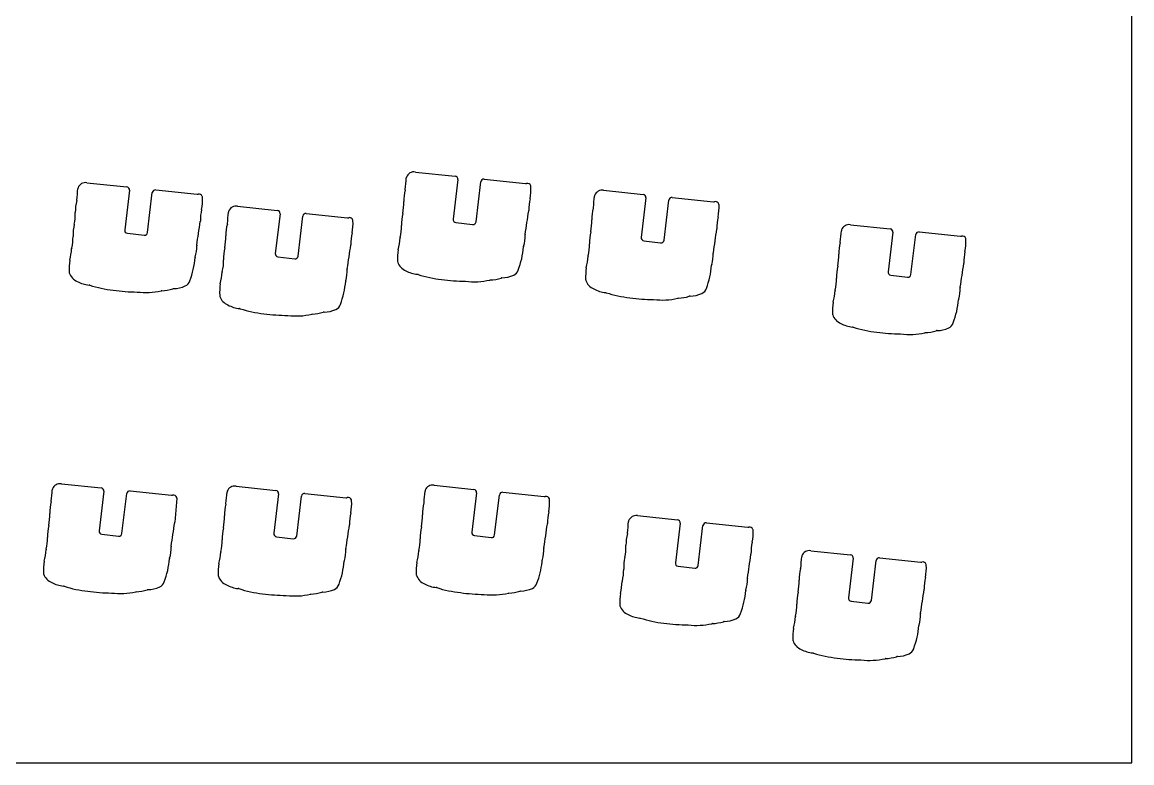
# Model space of a CAD drawing. Extents: x 0 to 821, y 0 to 548.
# Drawn here: x 675.9 to 820.6, y 0 to 96.6 of the extents above; entities that cross this region are included whole.
import ezdxf

# ---------------------------------------------------------------- set-up
doc = ezdxf.new("R2010")
doc.units = 0
doc.header["$MEASUREMENT"] = 0
doc.layers.add('WHITE', color=7, linetype='CONTINUOUS')

msp = doc.modelspace()

# ---------------------------------------------------------------- linework, layer by layer
at = {"layer": 'WHITE', "linetype": 'Continuous'}
for p, q in [((820.574183, 0), (820.574183, 548.229817)), ((727.174833, 77.039981), (732.354345, 76.499991)), ((684.353925, 75.639981), (689.533437, 75.099991)), ((732.714833, 76.049981), (732.095063, 70.900024)), ((735.074833, 70.539981), (735.694458, 75.749976)), ((736.134833, 76.099981), (741.525053, 75.539954)), ((689.893925, 74.649981), (689.274154, 69.500024)), ((692.253925, 69.139981), (692.87355, 74.349976)), ((693.313925, 74.699981), (698.704099, 74.139965)), ((751.695287, 74.649981), (756.875287, 74.109981)), ((703.974379, 72.569981), (709.163891, 72.029991)), ((757.235287, 73.669981), (756.615287, 68.519981)), ((759.595287, 68.159981), (760.214913, 73.369976)), ((760.655287, 73.719981), (766.055637, 73.159993)), ((709.524379, 71.579981), (708.904876, 66.429952)), ((711.884379, 66.069981), (712.504004, 71.289976)), ((712.944379, 71.639981), (718.334599, 71.069954)), ((732.444833, 70.449981), (734.624833, 70.189981)), ((783.885741, 70.159981), (789.075243, 69.620007)), ((689.623925, 69.049981), (691.803925, 68.789981)), ((756.965287, 68.069981), (759.145287, 67.809981)), ((789.425741, 69.179981), (788.805741, 64.029981)), ((791.785741, 63.669981), (792.415367, 68.879976)), ((792.855741, 69.229981), (798.246091, 68.669993)), ((709.254379, 65.989981), (711.434792, 65.729958)), ((789.155741, 63.579981), (791.346239, 63.319955)), ((681.013925, 36.379981), (686.204298, 35.839982)), ((729.604833, 36.199981), (734.795207, 35.659982)), ((686.553925, 35.399981), (685.933426, 30.240005)), ((688.913925, 29.889981), (689.54355, 35.099976)), ((689.983925, 35.449981), (695.373927, 34.88998)), ((703.794379, 36.059981), (708.983881, 35.520007)), ((709.334379, 35.079981), (708.714379, 29.929981)), ((711.694379, 29.569981), (712.324004, 34.779976)), ((712.764379, 35.129981), (718.154729, 34.569993)), ((735.144833, 35.219981), (734.534995, 30.060045)), ((737.504833, 29.709981), (738.134458, 34.919976)), ((738.574833, 35.269981), (743.96442, 34.710034)), ((696.07422, 34.489959), (695.804114, 31.370019)), ((756.115428, 32.22995), (761.325287, 31.679981)), ((761.685387, 31.23997), (761.065287, 26.089981)), ((764.045287, 25.729981), (764.665287, 30.939981)), ((765.104913, 31.289979), (770.495287, 30.729981)), ((686.283925, 29.799981), (688.473553, 29.539978)), ((709.064379, 29.479981), (711.254876, 29.219955)), ((734.874833, 29.619981), (737.064462, 29.359978)), ((778.715741, 27.659981), (783.906115, 27.119982)), ((784.255741, 26.679981), (783.635242, 21.520005)), ((786.615741, 21.169981), (787.245367, 26.379976)), ((787.685741, 26.729981), (793.075329, 26.170034)), ((761.415287, 25.639981), (763.595287, 25.379981)), ((783.985741, 21.079981), (786.17537, 20.819978)), ((0, 0), (820.574183, 0))]:
    msp.add_line(p, q, dxfattribs=at)
for centre, radius, start, end in [((726.986833, 76.011281), 1.0457, 79.643208, 159.938), ((684.165925, 74.611281), 1.0457, 79.643208, 159.938), ((694.892833, 78.221981), 31.1534, 353.638, 356.389308), ((726.386566, 76.242875), 0.402578, 161.593059, 177.555808), ((732.314774, 76.098899), 0.403039, 353.028574, 84.365448), ((736.093833, 75.699481), 0.402554, 84.154877, 172.794), ((741.566833, 75.940081), 0.402302, 264.039, 284.164464), ((741.767608, 75.099231), 0.462232, 19.039578, 102.789666), ((741.823833, 75.123981), 0.401041, 2.283366, 18.3175), ((652.071925, 76.821981), 31.1534, 353.638, 356.389308), ((683.565657, 74.842875), 0.402578, 161.593059, 177.555808), ((689.493865, 74.698899), 0.403039, 353.028574, 84.365448), ((693.272925, 74.299481), 0.402554, 84.154877, 172.794), ((698.745925, 74.539381), 0.4016, 264.022, 284.1889), ((698.9467, 73.699231), 0.462232, 19.039578, 102.789666), ((699.002925, 73.723981), 0.401041, 2.283366, 18.3175), ((731.102962, 73.280755), 5.448618, 164.793049, 181.059961), ((725.451684, 74.80137), 0.403924, 346.920511, 355.528347), ((736.153472, 74.767001), 6.082589, 348.554904, 3.515359), ((719.414486, 75.852717), 31.1534, 353.618131, 356.369442), ((750.900287, 73.831381), 0.397904, 156.513963, 172.982), ((751.507287, 73.631081), 1.0361, 79.54578, 159.734), ((756.835287, 73.709981), 0.401995, 354.289407, 84.2894), ((688.282054, 71.880755), 5.448618, 164.793049, 181.059961), ((682.630776, 73.40137), 0.403924, 346.920511, 355.528347), ((693.332564, 73.367001), 6.082589, 348.554904, 3.515359), ((703.793379, 71.539281), 1.04656, 80.039912, 159.253), ((718.064833, 73.074881), 7.59118, 348.95, 0.793148), ((748.705833, 72.096981), 6.75116, 167.484, 180.653163), ((749.974105, 72.425235), 0.402285, 346.311366, 354.957797), ((760.614287, 73.319481), 0.402554, 84.154877, 172.794), ((766.089739, 73.559628), 0.401087, 265.122575, 283.730394), ((766.287505, 72.708035), 0.473216, 18.725972, 102.517873), ((760.675724, 72.416591), 6.088803, 348.185633, 3.233671), ((766.355069, 72.735172), 0.400537, 3.560969, 18.15237), ((675.243925, 71.674881), 7.59118, 348.95, 0.793148), ((705.884925, 70.696981), 6.75116, 167.484, 180.653163), ((671.70248, 73.758169), 31.1537, 353.64548, 356.377844), ((703.195651, 71.782388), 0.401777, 161.478584, 178.915962), ((709.12432, 71.628899), 0.403039, 353.028574, 84.365448), ((712.903379, 71.239481), 0.402554, 84.154877, 172.794), ((718.376379, 71.470081), 0.402302, 264.039, 284.164464), ((718.577154, 70.629231), 0.462232, 19.039578, 102.789666), ((732.105833, 70.155181), 6.75135, 167.469835, 180.893), ((732.488833, 70.845181), 0.397571, 172.071, 263.647079), ((-1302.400113, 378.290687), 2067.169147, 351.392267, 351.478235), ((741.60703, 72.047188), 0.349052, 346.71984, 355.53584), ((755.62478, 70.901997), 5.450227, 164.810362, 181.071991), ((773.22504, 69.706369), 6.75008, 167.477331, 180.563521), ((689.284925, 68.755181), 6.75135, 167.469835, 180.893), ((689.667925, 69.445181), 0.397571, 172.071, 263.647079), ((-1345.221021, 376.890687), 2067.169147, 351.392267, 351.478235), ((698.786121, 70.647188), 0.349052, 346.71984, 355.53584), ((707.913947, 68.821572), 5.450411, 164.806259, 181.172858), ((702.264531, 70.350556), 0.402285, 345.530061, 354.224872), ((712.963531, 70.29963), 6.082603, 348.528901, 3.491024), ((718.633496, 70.651279), 0.401787, 2.67242, 18.688477), ((719.645353, 69.903049), 5.71184, 345.884611, 1.473837), ((734.674833, 70.589981), 0.403113, 262.875, 352.874984), ((742.584056, 70.684499), 7.59233, 348.955344, 0.871889), ((-1277.93769, 375.529078), 2067.179729, 351.403009, 351.488988), ((766.126492, 69.601723), 0.350886, 357.681397, 6.259547), ((783.099368, 69.377275), 0.393631, 161.8385, 178.149871), ((783.699741, 69.136781), 1.03988, 79.697125, 159.558), ((789.035679, 69.228887), 0.393116, 352.853469, 84.223818), ((676.824444, 68.503049), 5.71184, 345.884611, 1.473837), ((691.853925, 69.189981), 0.403113, 262.875, 352.874984), ((694.874222, 68.604079), 7.591195, 348.956905, 0.799546), ((725.513718, 67.624507), 6.75008, 167.461144, 180.547666), ((715.542272, 69.208753), 9.662447, 346.175846, 355.495862), ((725.573833, 68.414281), 0.400646, 166.169743, 174.891), ((736.505166, 68.737601), 4.980199, 343.70189, 1.063378), ((741.884667, 68.863137), 0.401528, 174.734848, 184.730248), ((756.626287, 67.765181), 6.75135, 167.469, 180.893), ((757.015287, 68.469981), 0.403113, 172.875, 262.874984), ((759.195287, 68.209981), 0.403113, 262.875, 352.874984), ((751.633356, 71.554719), 31.1479, 353.262042, 356.014811), ((792.814741, 68.829481), 0.402554, 84.154877, 172.794), ((798.280741, 69.069581), 0.401087, 265.044, 283.739406), ((798.480802, 68.222798), 0.469087, 18.285208, 102.911196), ((792.876235, 67.926064), 6.078852, 348.171093, 3.243485), ((798.547522, 68.245631), 0.398573, 3.505356, 18.177819), ((672.971925, 67.767081), 9.40941, 346.309, 355.629016), ((682.752925, 67.014281), 0.400646, 166.169743, 174.891), ((693.684257, 67.337601), 4.980199, 343.70189, 1.063378), ((699.063759, 67.463137), 0.401528, 174.734848, 184.730248), ((708.915379, 65.685181), 6.75135, 167.469, 180.893), ((-1325.590567, 373.830687), 2067.169147, 351.392267, 351.478235), ((718.417916, 67.582931), 0.34679, 347.353533, 356.206533), ((733.804566, 65.674147), 8.963946, 172.140083, 181.688696), ((729.267833, 68.424381), 12.0621, 339.752612, 354.508), ((741.676946, 67.244468), 0.40319, 166.296604, 176.375608), ((744.165711, 67.521671), 5.71172, 345.89752, 1.38735), ((787.828422, 66.446753), 5.454064, 165.199869, 181.436842), ((782.174004, 67.939549), 0.394089, 345.365648, 354.266148), ((805.415494, 65.216369), 6.75008, 167.477331, 180.563521), ((690.982925, 64.250681), 8.96209, 171.728534, 181.539), ((686.438433, 66.987435), 12.067165, 339.948528, 354.68658), ((698.85616, 65.844969), 0.40319, 166.369851, 176.445046), ((696.454803, 65.441671), 5.71172, 345.89752, 1.38735), ((709.294379, 66.380581), 0.392619, 172.776, 264.152919), ((711.489971, 66.124238), 0.398122, 262.033222, 352.167186), ((725.245807, 65.41688), 0.401353, 180.983887, 198.422578), ((726.625947, 65.888547), 1.859855, 198.771894, 247.517831), ((740.311584, 66.778599), 9.41098, 346.302368, 355.62067), ((750.096027, 66.037279), 0.401582, 166.65497, 176.759082), ((761.025784, 66.358163), 4.980024, 343.695088, 1.056947), ((766.400329, 66.425202), 0.396146, 166.158139, 176.407466), ((774.78617, 66.207076), 7.5906, 348.932522, 0.776862), ((798.316946, 65.111723), 0.350886, 357.681397, 6.259547), ((682.424925, 64.015181), 0.400844, 180.742971, 198.191), ((683.805038, 64.488547), 1.859855, 198.771894, 247.517831), ((692.610094, 64.755145), 9.40608, 345.939134, 355.27285), ((702.385119, 63.957279), 0.401582, 166.65497, 176.759082), ((713.303774, 64.269912), 4.991346, 343.711656, 1.149163), ((718.694246, 64.403493), 0.401528, 174.785838, 184.782596), ((727.840833, 67.714281), 4.03379, 241.478488, 264.367), ((727.388833, 63.304081), 0.39989, 70.0457, 81.94035), ((732.330833, 78.564481), 15.6411, 252.107107, 263.628), ((739.582833, 64.557981), 1.04809, 292.551033, 342.91), ((758.323387, 63.261371), 8.961629, 171.731916, 181.543393), ((753.783742, 66.013024), 12.064764, 339.91593, 354.61092), ((766.198907, 64.868529), 0.403889, 166.906488, 178.384015), ((788.812741, 63.243581), 6.74744, 167.1, 180.54), ((789.205741, 63.979981), 0.403113, 172.875, 262.874984), ((791.390247, 63.715636), 0.398121, 263.653614, 353.415006), ((-1245.707821, 371.299675), 2067.179333, 351.395702, 351.481683), ((685.019925, 66.314281), 4.03379, 241.478488, 264.367), ((684.567925, 61.904081), 0.39989, 70.0457, 81.94035), ((689.510484, 77.1643), 15.641035, 252.104952, 263.624589), ((696.769925, 63.166281), 1.05284, 291.975705, 342.52), ((710.616379, 61.238481), 8.96698, 172.106646, 181.908), ((706.077379, 63.954381), 12.0621, 339.752612, 354.508), ((718.486492, 62.774468), 0.40319, 166.296604, 176.375608), ((734.123833, 89.619281), 26.8324, 262.442755, 269.126), ((734.816833, 72.049581), 9.32498, 263.211272, 282.622), ((736.945833, 62.560181), 0.400372, 93.0639, 103.186485), ((736.589833, 69.090881), 6.14002, 273.123878, 286.706), ((738.482252, 62.83351), 0.397478, 93.99999, 108.694952), ((738.307833, 67.285981), 4.05866, 272.071315, 294.405), ((749.764241, 63.036816), 0.399585, 182.412287, 198.509659), ((751.141335, 63.50404), 1.853778, 198.691278, 247.608993), ((776.361876, 62.99483), 5.70673, 346.266321, 1.859323), ((691.302925, 88.219281), 26.8324, 262.442, 269.126), ((691.995925, 70.649581), 9.32498, 263.211272, 282.622), ((694.124925, 61.160181), 0.400372, 93.0639, 103.186485), ((693.768925, 67.690881), 6.14002, 273.123878, 286.706), ((695.661343, 61.43351), 0.397478, 93.99999, 108.694952), ((695.486925, 65.885981), 4.05866, 272.071315, 294.405), ((702.05537, 60.945844), 0.401043, 180.845349, 198.281489), ((703.435492, 61.418547), 1.859855, 198.771894, 247.517831), ((752.385287, 65.326881), 4.03878, 241.129124, 264.032), ((751.909287, 60.914081), 0.39989, 70.0457, 81.938355), ((756.805287, 76.196381), 15.6479, 252.29203, 263.8), ((761.110287, 66.710881), 6.14002, 273.123878, 286.706), ((763.003287, 60.451581), 0.399423, 93.9756, 108.685254), ((762.851287, 64.911381), 4.06326, 271.753132, 294.021), ((764.103087, 62.178198), 1.057658, 292.352867, 343.058431), ((772.503741, 62.297081), 9.40941, 346.309, 355.629163), ((782.268416, 61.487578), 0.393672, 157.220801, 166.42515), ((793.215852, 61.868136), 4.990235, 343.728911, 1.054866), ((798.605482, 61.992129), 0.401528, 174.590408, 184.588712), ((704.650379, 63.244281), 4.03379, 241.478488, 264.367), ((716.392379, 60.087981), 1.04809, 292.547937, 342.91), ((758.644287, 87.239281), 26.8324, 262.442623, 269.126), ((759.337287, 69.669581), 9.32498, 263.211272, 282.622), ((761.466287, 60.180181), 0.400372, 93.0639, 103.186485), ((790.51488, 58.780032), 8.962405, 171.724559, 181.598056), ((785.972243, 61.523654), 12.066829, 339.9162, 354.609283), ((798.378888, 60.331759), 0.397477, 159.653422, 171.572546), ((704.198379, 58.834081), 0.39989, 70.0457, 81.94035), ((709.094264, 74.114098), 15.645615, 252.289889, 263.797666), ((710.933379, 85.149381), 26.8225, 262.438763, 269.127), ((711.626379, 67.589581), 9.32498, 263.215055, 282.622), ((713.755379, 58.100181), 0.400372, 93.0639, 103.186485), ((713.399379, 64.630881), 6.14002, 273.123878, 286.706), ((715.291797, 58.37351), 0.397478, 93.99999, 108.694952), ((715.142379, 62.821881), 4.05369, 271.720282, 294.048), ((781.956741, 58.546081), 0.401041, 182.284661, 198.317), ((783.336891, 59.01844), 1.85977, 198.76928, 247.515543), ((784.576446, 60.839944), 4.041841, 241.141429, 264.028408), ((784.157741, 56.425381), 0.394638, 77.0717, 90.259868), ((789.051741, 71.694481), 15.6411, 252.106429, 263.628), ((795.050741, 60.423581), 4.06545, 271.765887, 294.015), ((796.290741, 57.684881), 1.05939, 293.03707, 343.273), ((790.844741, 82.749281), 26.8324, 262.442755, 269.126), ((791.537741, 65.180081), 9.32548, 263.211635, 282.622), ((793.671741, 55.690981), 0.400646, 95.1087, 103.893066), ((793.300741, 62.219181), 6.13831, 273.131518, 286.708), ((795.191204, 55.96106), 0.39927, 92.179283, 108.355386), ((680.832925, 35.349281), 1.04656, 80.039912, 159.253), ((729.418833, 35.176781), 1.03988, 79.697125, 159.558), ((648.742025, 37.568169), 31.1537, 353.64548, 356.377844), ((680.235197, 35.592388), 0.401777, 161.478584, 178.915962), ((686.159967, 35.445849), 0.396619, 353.359016, 83.582484), ((689.942925, 35.049481), 0.402554, 84.154877, 172.794), ((695.438925, 35.279981), 0.39538, 260.538, 279.453824), ((695.615059, 34.438989), 0.46447, 18.96774, 103.850543), ((671.541993, 37.454719), 31.1479, 353.262042, 356.014811), ((703.008005, 35.277275), 0.393631, 161.8385, 178.149871), ((703.608379, 35.036781), 1.03988, 79.697125, 159.558), ((708.944317, 35.128887), 0.393116, 352.853469, 84.223818), ((712.723379, 34.729481), 0.402554, 84.154877, 172.794), ((697.332934, 37.388169), 31.1537, 353.64548, 356.377844), ((728.826833, 35.414581), 0.402469, 161.845655, 179.23), ((734.750876, 35.265849), 0.396619, 353.359016, 83.582484), ((738.533833, 34.869481), 0.402554, 84.154877, 172.794), ((744.199869, 34.262873), 0.469009, 18.276827, 102.9103), ((684.957178, 32.664137), 5.454868, 165.173726, 181.513972), ((679.322811, 34.216048), 0.393395, 336.62646, 345.879773), ((695.673925, 34.461881), 0.401368, 4.012319, 18.6086), ((707.737059, 32.346753), 5.454064, 165.199869, 181.436842), ((702.082642, 33.839549), 0.394089, 345.365648, 354.266148), ((718.189379, 34.969581), 0.401087, 265.044, 283.739406), ((718.389414, 34.122873), 0.469009, 18.276827, 102.9103), ((712.784872, 33.826064), 6.078852, 348.171093, 3.243485), ((718.454175, 34.144939), 0.400596, 3.586918, 18.184826), ((733.544326, 32.451997), 5.450227, 164.810362, 181.071991), ((727.894985, 33.980556), 0.402285, 345.530061, 354.224872), ((744.000337, 35.099635), 0.391253, 264.732825, 284.01359), ((738.593833, 33.931181), 6.0831, 348.51487, 3.56996), ((744.264833, 34.281881), 0.401368, 4.012319, 18.6086), ((671.913773, 32.414102), 7.59118, 348.955986, 0.799425), ((694.693379, 32.095681), 7.59214, 348.946, 0.862708), ((725.324132, 31.116369), 6.75008, 167.477331, 180.563521), ((720.503833, 32.235681), 7.59214, 348.946, 0.863002), ((751.144833, 31.257481), 6.75008, 167.487, 180.572628), ((755.953668, 31.199378), 1.04319, 81.079573, 159.773596), ((685.944925, 29.496181), 6.74147, 167.459693, 180.903), ((-1348.579638, 337.519675), 2067.179333, 351.395702, 351.481683), ((695.459445, 31.398162), 0.345816, 346.516112, 355.332112), ((708.720034, 29.132575), 6.745953, 167.087806, 180.447232), ((-1325.799184, 337.199675), 2067.179333, 351.395702, 351.481683), ((718.225584, 31.011723), 0.350886, 357.681397, 6.259547), ((734.54601, 29.315976), 6.751539, 167.476248, 180.899724), ((-1299.98873, 337.339675), 2067.179333, 351.395702, 351.481683), ((744.050353, 31.218162), 0.345816, 346.516112, 355.332112), ((723.861589, 33.396715), 31.154137, 353.66656, 356.417216), ((755.357287, 31.433681), 0.402776, 161.718, 177.695939), ((761.290287, 31.283981), 0.397544, 353.644, 84.949104), ((765.064656, 30.889443), 0.402554, 84.260607, 172.787966), ((770.537287, 31.129381), 0.401602, 263.996968, 284.15), ((770.731287, 30.282181), 0.467706, 18.4184, 101.822555), ((770.795436, 30.299834), 0.401368, 4.304193, 18.920719), ((673.494255, 29.251296), 5.71172, 345.901399, 1.390887), ((686.333925, 30.199381), 0.402554, 174.208, 262.86439), ((688.523293, 29.929434), 0.392619, 262.721821, 354.23278), ((696.270553, 28.894994), 5.70673, 346.264624, 1.856969), ((709.114379, 29.879981), 0.403113, 172.875, 262.874984), ((711.298884, 29.615636), 0.398121, 263.653614, 353.415006), ((722.085257, 29.071671), 5.71172, 345.89752, 1.38735), ((734.929833, 30.013781), 0.397539, 173.317, 262.049227), ((737.114201, 29.749434), 0.392619, 262.721821, 354.23278), ((760.072891, 28.471802), 5.44859, 164.804204, 181.175603), ((754.424518, 30.001059), 0.403166, 345.479923, 354.149841), ((765.12475, 29.961059), 6.08212, 348.514101, 3.477294), ((669.639743, 28.567155), 9.41591, 345.941555, 355.265497), ((679.414415, 27.767656), 0.391528, 166.362397, 176.731626), ((690.343499, 28.080525), 4.991155, 343.703652, 1.142175), ((695.733792, 28.213493), 0.401528, 174.785838, 184.782596), ((702.183391, 27.399717), 0.395051, 159.200303, 169.750836), ((713.124489, 27.768136), 4.990235, 343.728911, 1.054866), ((718.514119, 27.892129), 0.401528, 174.590408, 184.588712), ((718.24025, 28.383953), 9.40608, 345.94662, 355.280109), ((728.005324, 27.587656), 0.391528, 166.362397, 176.731626), ((738.935308, 27.909384), 4.989848, 343.713106, 1.040623), ((744.324573, 28.032129), 0.401528, 174.590408, 184.588712), ((747.033064, 28.244638), 7.59326, 348.955575, 0.870619), ((777.676729, 27.288975), 6.751625, 167.503025, 180.669879), ((778.529741, 26.636781), 1.03988, 79.697125, 159.558), ((687.643275, 24.993093), 8.962505, 171.74499, 181.554353), ((683.107569, 27.765616), 12.071797, 339.763178, 354.506651), ((695.516666, 26.588494), 0.393329, 166.550236, 176.868443), ((692.413379, 28.201781), 9.40981, 346.28, 355.539751), ((705.882952, 27.423349), 12.064779, 339.914182, 354.609671), ((718.287597, 26.23195), 0.397477, 159.682827, 171.604943), ((736.242651, 24.808828), 8.971234, 171.725605, 181.526032), ((731.699015, 27.585695), 12.067208, 339.80539, 353.358216), ((731.724833, 27.806881), 12.0692, 352.301, 353.449), ((744.109184, 26.422915), 0.394017, 167.231938, 178.979193), ((761.074903, 25.324252), 6.75027, 167.458967, 180.800191), ((761.465287, 26.039981), 0.403113, 172.874984, 262.875), ((-1268.027712, 325.287554), 2060.624982, 351.595075, 351.681073), ((770.531287, 27.244881), 0.395815, 346.13, 354.950047), ((746.445741, 28.865181), 31.1537, 353.614, 356.346438), ((777.929414, 26.878228), 0.393379, 161.972475, 179.74707), ((783.861784, 26.725849), 0.396619, 353.359016, 83.582484), ((787.644741, 26.329481), 0.402554, 84.154877, 172.794), ((793.111246, 26.559635), 0.391253, 264.732825, 284.01359), ((793.310777, 25.722873), 0.469009, 18.276827, 102.9103), ((679.084925, 24.755181), 0.400844, 180.742971, 198.191), ((680.467096, 25.236684), 1.864435, 198.988321, 247.83538), ((710.423379, 24.679081), 8.96224, 171.71831, 181.592), ((748.615467, 25.090699), 5.711522, 345.907145, 1.397358), ((763.645287, 25.779981), 0.403113, 262.874984, 352.875), ((782.658886, 23.944627), 5.454638, 165.178407, 181.414698), ((777.024628, 25.496048), 0.393395, 336.62646, 345.879773), ((787.704969, 25.392302), 6.082803, 348.504083, 3.559555), ((793.375741, 25.741881), 0.401368, 4.012319, 18.6086), ((681.689925, 27.054281), 4.03379, 241.47693, 264.367), ((693.422172, 23.907585), 1.060686, 292.835571, 342.575646), ((701.865379, 24.446081), 0.401041, 182.284661, 198.317), ((703.242474, 24.921901), 1.857997, 198.900643, 247.933026), ((704.496946, 26.735768), 4.039039, 241.0918, 263.845524), ((716.199379, 23.584881), 1.05939, 293.03707, 343.273), ((727.664662, 24.618671), 0.393099, 187.124931, 203.797681), ((729.060938, 25.053869), 1.853642, 198.684176, 247.605318), ((730.304833, 26.876881), 4.03878, 241.129124, 264.032), ((742.009656, 23.724805), 1.059538, 293.071686, 343.27967), ((744.764911, 24.365085), 9.409333, 346.008005, 355.5195), ((754.5468, 23.6106), 0.401781, 167.146829, 177.228121), ((765.476971, 23.932214), 4.97949, 343.645023, 1.009948), ((770.851287, 23.999181), 0.396146, 166.75, 176.99), ((769.614639, 23.695155), 7.59214, 348.950044, 0.866431), ((800.240741, 22.674981), 6.74505, 167.107, 180.212363), ((681.236925, 22.641781), 0.402302, 70.0813, 81.845253), ((686.13345, 37.924213), 15.64569, 252.289777, 263.799021), ((687.972925, 48.959381), 26.8225, 262.438763, 269.127), ((688.665925, 31.400081), 9.32548, 263.215418, 282.622), ((690.799925, 21.910981), 0.400646, 95.1087, 103.893066), ((690.428925, 28.439181), 6.13831, 273.131518, 286.708), ((692.319388, 22.18106), 0.39927, 92.179283, 108.355386), ((692.181925, 26.631881), 4.05369, 271.7286, 294.048), ((704.065379, 22.315481), 0.404513, 77.2332, 90.206201), ((708.960379, 37.594481), 15.6411, 252.106794, 263.628), ((710.753379, 48.649281), 26.8324, 262.442755, 269.126), ((711.446379, 31.080081), 9.32548, 263.211635, 282.622), ((713.580379, 21.590981), 0.400646, 95.1087, 103.893066), ((713.209379, 28.119181), 6.13831, 273.131518, 286.708), ((715.099842, 21.86106), 0.39927, 92.179283, 108.355386), ((714.959379, 26.323581), 4.06545, 271.765887, 294.015), ((729.828833, 22.464081), 0.39989, 70.0457, 81.938355), ((734.724718, 37.744098), 15.645615, 252.289889, 263.797666), ((736.563833, 48.789281), 26.8324, 262.441545, 269.126), ((737.256833, 31.219581), 9.32498, 263.211272, 282.622), ((739.385833, 21.730181), 0.400372, 93.0639, 103.186485), ((739.029833, 28.260881), 6.14002, 273.123878, 286.706), ((740.922252, 22.00351), 0.397478, 93.99999, 108.694952), ((740.770833, 26.461381), 4.06326, 271.74445, 294.021), ((762.775699, 20.86727), 8.96442, 172.160288, 181.772175), ((758.239287, 23.608081), 12.0616, 339.885, 354.49), ((770.648494, 22.441193), 0.403433, 167.275862, 178.758708), ((783.646741, 20.776181), 6.74147, 167.459192, 180.903), ((-1250.877821, 328.799675), 2067.179333, 351.395702, 351.481683), ((793.155706, 22.612026), 0.342147, 357.571316, 6.369026), ((754.216343, 20.604608), 0.401041, 182.081432, 198.098136), ((755.599223, 21.075871), 1.86199, 198.663171, 248.787925), ((771.196071, 20.531296), 5.71172, 345.901399, 1.390887), ((784.035741, 21.479381), 0.402554, 174.208, 262.86439), ((786.22511, 21.209434), 0.392619, 262.721821, 354.23278), ((756.839287, 22.895781), 4.038139, 241.71, 263.967412), ((756.406287, 18.486081), 0.393986, 77.012599, 88.7471), ((761.294747, 33.755755), 15.6405, 252.128077, 263.690463), ((768.553425, 19.748039), 1.05195, 293.034822, 344.110285), ((767.332713, 19.791366), 9.41098, 346.285028, 355.603927), ((777.104198, 18.998262), 0.394766, 158.963144, 169.528699), ((788.046216, 19.369384), 4.989848, 343.713106, 1.040623), ((793.435482, 19.492129), 0.401528, 174.590408, 184.588712), ((763.101287, 44.808881), 26.831551, 262.45, 269.19663), ((763.801287, 27.240281), 9.322576, 263.371, 282.536685), ((765.916287, 17.750181), 0.400377, 93.016017, 103.196), ((765.560287, 24.280881), 6.139924, 273.127, 286.703148), ((767.452287, 18.023481), 0.397493, 93.950013, 108.68), ((767.288559, 22.47849), 4.06075, 271.924162, 294.384051), ((785.344236, 16.274085), 8.961629, 171.749452, 181.560448), ((780.813529, 19.061913), 12.069423, 339.727358, 354.427562), ((793.219741, 17.881381), 0.394017, 167.003, 178.757525), ((776.786741, 16.035181), 0.400844, 180.734, 198.191), ((778.163801, 16.512007), 1.858081, 198.903235, 247.935291), ((779.397129, 18.34247), 4.04351, 241.468929, 264.157233), ((791.120531, 15.184821), 1.059566, 293.072992, 343.280913), ((778.943741, 13.920351), 0.401805, 70.8833, 84.033817), ((783.834741, 29.204381), 15.6458, 252.290175, 263.801), ((785.674741, 40.249281), 26.8324, 262.441545, 269.126), ((786.367741, 22.680081), 9.32548, 263.211635, 282.622), ((788.501741, 13.190951), 0.400646, 95.1087, 103.892037), ((788.130741, 19.719181), 6.13831, 273.131503, 286.708), ((790.021068, 13.461015), 0.39927, 92.159726, 108.334797), ((789.881741, 17.921381), 4.06326, 271.752731, 294.021)]:
    msp.add_arc(centre, radius, start, end, dxfattribs=at)

doc.saveas('drawing.dxf')
